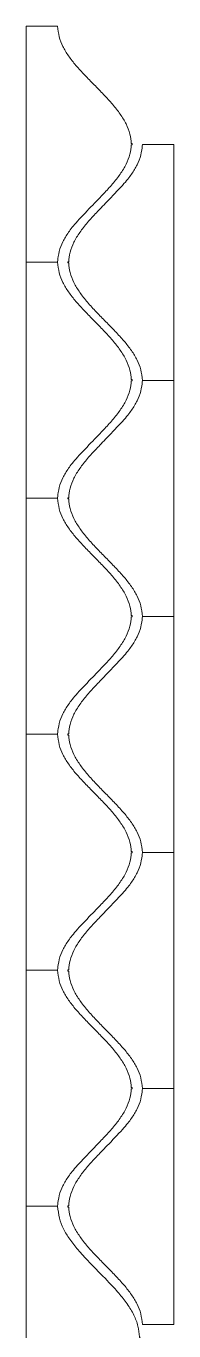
# Model space of a CAD drawing. Header units: millimetres. Extents: x -655 to 655, y -11546 to 11546.
# Drawn here: x -655 to 652, y 56 to 11546 of the extents above; entities that cross this region are included whole.
import ezdxf

# ---------------------------------------------------------------- set-up
doc = ezdxf.new("R2010")
doc.units = ezdxf.units.MM
doc.header["$MEASUREMENT"] = 0
doc.layers.add('layer 1', color=7, linetype='Continuous')

msp = doc.modelspace()

# ---------------------------------------------------------------- linework, layer by layer
at = {"layer": 'layer 1', "color": 250, "lineweight": 20}
for points, knots in [([(-376.8915, 9467.4037), (-376.8915, 9467.4037), (-655.0657, 9467.4037), (-655.0657, 9467.4037), (-655.0657, 9467.4037), (-655.0657, 9467.4037), (-655.0657, 11545.7863), (-655.0657, 11545.7863), (-655.0657, 11545.7863), (-655.0657, 11545.7863), (-655.0657, 11545.7863), (-655.0657, 11545.7863), (-655.0657, 11545.7863), (-655.0657, 11545.7863), (-376.8915, 11545.7863), (-376.8915, 11545.7863), (-376.8915, 11545.7863), (-372.6981, 11513.5674), (-368.5047, 11481.3486), (-361.166, 11451.5021), (-361.166, 11451.5021), (-353.8274, 11421.6556), (-343.3436, 11394.1816), (-329.6649, 11366.546), (-329.6649, 11366.546), (-315.9862, 11338.9104), (-299.1127, 11311.1134), (-279.5771, 11283.1851), (-279.5771, 11283.1851), (-260.0416, 11255.2568), (-237.8441, 11227.1973), (-213.7342, 11199.0442), (-213.7342, 11199.0442), (-189.6244, 11170.8911), (-163.6023, 11142.6444), (-136.5283, 11114.2961), (-136.5283, 11114.2961), (-109.4543, 11085.9479), (-81.3284, 11057.4982), (-53.2025, 11029.0484), (-53.2025, 11029.0484), (-25.0766, 11000.5986), (3.0492, 10972.1489), (30.3102, 10943.5976), (30.3102, 10943.5976), (57.5713, 10915.0463), (83.9676, 10886.3935), (108.5732, 10857.6471), (108.5732, 10857.6471), (133.1788, 10828.9007), (155.9939, 10800.0606), (176.2343, 10771.0894), (176.2343, 10771.0894), (196.4748, 10742.1182), (214.1407, 10713.0157), (228.5879, 10683.7518), (228.5879, 10683.7518), (243.0351, 10654.4879), (254.2636, 10625.0624), (261.8093, 10595.5093), (261.8093, 10595.5093), (268.9311, 10567.617), (272.7724, 10539.611), (273.1816, 10511.5986), (273.1816, 10511.5986), (273.1816, 10511.5986), (282.8937, 10511.6455), (282.8937, 10511.6455), (282.8937, 10511.6455), (282.8937, 10511.6455), (282.5314, 10501.1975), (282.5314, 10501.1975), (282.5314, 10501.1975), (282.5314, 10501.1975), (273.1809, 10501.5438), (273.1809, 10501.5438), (273.1809, 10501.5438), (272.7681, 10473.5474), (268.9269, 10445.5571), (261.8093, 10417.6806), (261.8093, 10417.6806), (254.2637, 10388.1277), (243.0351, 10358.7022), (228.5879, 10329.4382), (228.5879, 10329.4382), (214.1407, 10300.1743), (196.4748, 10271.0719), (176.2343, 10242.1006), (176.2343, 10242.1006), (155.9939, 10213.1294), (133.1788, 10184.2894), (108.5732, 10155.5429), (108.5732, 10155.5429), (83.9676, 10126.7965), (57.5713, 10098.1437), (30.3102, 10069.5924), (30.3102, 10069.5924), (3.0492, 10041.0411), (-25.0766, 10012.5914), (-66.2135, 9970.0182), (-66.2135, 9970.0182), (-107.3505, 9927.4451), (-161.4985, 9870.7487), (-199.6713, 9828.3707), (-199.6713, 9828.3707), (-237.8441, 9785.9927), (-260.0416, 9757.9333), (-279.5771, 9730.005), (-279.5771, 9730.005), (-299.1127, 9702.0767), (-315.9862, 9674.2796), (-329.6649, 9646.644), (-329.6649, 9646.644), (-343.3436, 9619.0084), (-353.8274, 9591.5344), (-361.166, 9561.6879), (-361.166, 9561.6879), (-368.5047, 9531.8414), (-372.6981, 9499.6225), (-374.7948, 9483.5131), (-374.7948, 9483.5131), (-376.8915, 9467.4037), (-376.886, 9467.4401), (-376.8915, 9467.4037)], [0, 0, 0, 0, 0.03125, 0.03125, 0.03125, 0.03125, 0.0625, 0.0625, 0.0625, 0.0625, 0.09375, 0.09375, 0.09375, 0.09375, 0.125, 0.125, 0.125, 0.125, 0.15625, 0.15625, 0.15625, 0.15625, 0.1875, 0.1875, 0.1875, 0.1875, 0.21875, 0.21875, 0.21875, 0.21875, 0.25, 0.25, 0.25, 0.25, 0.28125, 0.28125, 0.28125, 0.28125, 0.3125, 0.3125, 0.3125, 0.3125, 0.34375, 0.34375, 0.34375, 0.34375, 0.375, 0.375, 0.375, 0.375, 0.40625, 0.40625, 0.40625, 0.40625, 0.4375, 0.4375, 0.4375, 0.4375, 0.46875, 0.46875, 0.46875, 0.46875, 0.5, 0.5, 0.5, 0.5, 0.53125, 0.53125, 0.53125, 0.53125, 0.5625, 0.5625, 0.5625, 0.5625, 0.59375, 0.59375, 0.59375, 0.59375, 0.625, 0.625, 0.625, 0.625, 0.65625, 0.65625, 0.65625, 0.65625, 0.6875, 0.6875, 0.6875, 0.6875, 0.71875, 0.71875, 0.71875, 0.71875, 0.75, 0.75, 0.75, 0.75, 0.78125, 0.78125, 0.78125, 0.78125, 0.8125, 0.8125, 0.8125, 0.8125, 0.84375, 0.84375, 0.84375, 0.84375, 0.875, 0.875, 0.875, 0.875, 0.90625, 0.90625, 0.90625, 0.90625, 0.9375, 0.9375, 0.9375, 0.9375, 1, 1, 1, 1]), ([(373.6162, 10504.1247), (373.6162, 10504.1247), (651.7904, 10504.1247), (651.7904, 10504.1247), (651.7904, 10504.1247), (651.7904, 10504.1247), (651.7904, 8425.7421), (651.7904, 8425.7421), (651.7904, 8425.7421), (651.7904, 8425.7421), (651.7904, 8425.7421), (651.7904, 8425.7421), (651.7904, 8425.7421), (651.7904, 8425.7421), (373.6162, 8425.7421), (373.6162, 8425.7421), (373.6162, 8425.7421), (369.4228, 8457.961), (365.2294, 8490.1798), (357.8907, 8520.0263), (357.8907, 8520.0263), (350.5521, 8549.8728), (340.0683, 8577.3468), (326.3896, 8604.9824), (326.3896, 8604.9824), (312.7109, 8632.618), (295.8374, 8660.415), (276.3018, 8688.3433), (276.3018, 8688.3433), (256.7663, 8716.2716), (234.5688, 8744.3311), (210.4589, 8772.4842), (210.4589, 8772.4842), (186.3491, 8800.6373), (160.327, 8828.884), (133.253, 8857.2323), (133.253, 8857.2323), (106.179, 8885.5805), (78.0531, 8914.0302), (49.9272, 8942.48), (49.9272, 8942.48), (21.8013, 8970.9298), (-6.3245, 8999.3795), (-33.5855, 9027.9308), (-33.5855, 9027.9308), (-60.8466, 9056.4821), (-87.2429, 9085.1349), (-111.8485, 9113.8813), (-111.8485, 9113.8813), (-136.4541, 9142.6277), (-159.2692, 9171.4678), (-179.5096, 9200.439), (-179.5096, 9200.439), (-199.7501, 9229.4102), (-217.416, 9258.5127), (-231.8632, 9287.7766), (-231.8632, 9287.7766), (-246.3104, 9317.0405), (-257.5389, 9346.466), (-265.0846, 9376.0191), (-265.0846, 9376.0191), (-272.2064, 9403.9114), (-276.0477, 9431.9174), (-276.4569, 9459.9298), (-276.4569, 9459.9298), (-276.4569, 9459.9298), (-286.169, 9459.8829), (-286.169, 9459.8829), (-286.169, 9459.8829), (-286.169, 9459.8829), (-285.8067, 9470.3309), (-285.8067, 9470.3309), (-285.8067, 9470.3309), (-285.8067, 9470.3309), (-276.4562, 9469.9846), (-276.4562, 9469.9846), (-276.4562, 9469.9846), (-276.0434, 9497.981), (-272.2022, 9525.9713), (-265.0846, 9553.8478), (-265.0846, 9553.8478), (-257.539, 9583.4007), (-246.3104, 9612.8262), (-231.8632, 9642.0902), (-231.8632, 9642.0902), (-217.416, 9671.3541), (-199.7501, 9700.4565), (-179.5096, 9729.4278), (-179.5096, 9729.4278), (-159.2692, 9758.399), (-136.4541, 9787.239), (-111.8485, 9815.9855), (-111.8485, 9815.9855), (-87.2429, 9844.7319), (-60.8466, 9873.3847), (-33.5855, 9901.936), (-33.5855, 9901.936), (-6.3245, 9930.4873), (21.8013, 9958.937), (62.9382, 10001.5102), (62.9382, 10001.5102), (104.0752, 10044.0833), (158.2232, 10100.7797), (196.396, 10143.1577), (196.396, 10143.1577), (234.5688, 10185.5357), (256.7663, 10213.5951), (276.3018, 10241.5234), (276.3018, 10241.5234), (295.8374, 10269.4517), (312.7109, 10297.2488), (326.3896, 10324.8844), (326.3896, 10324.8844), (340.0683, 10352.52), (350.5521, 10379.994), (357.8907, 10409.8405), (357.8907, 10409.8405), (365.2294, 10439.687), (369.4228, 10471.9059), (371.5195, 10488.0153), (371.5195, 10488.0153), (373.6162, 10504.1247), (373.6107, 10504.0883), (373.6162, 10504.1247)], [0, 0, 0, 0, 0.03125, 0.03125, 0.03125, 0.03125, 0.0625, 0.0625, 0.0625, 0.0625, 0.09375, 0.09375, 0.09375, 0.09375, 0.125, 0.125, 0.125, 0.125, 0.15625, 0.15625, 0.15625, 0.15625, 0.1875, 0.1875, 0.1875, 0.1875, 0.21875, 0.21875, 0.21875, 0.21875, 0.25, 0.25, 0.25, 0.25, 0.28125, 0.28125, 0.28125, 0.28125, 0.3125, 0.3125, 0.3125, 0.3125, 0.34375, 0.34375, 0.34375, 0.34375, 0.375, 0.375, 0.375, 0.375, 0.40625, 0.40625, 0.40625, 0.40625, 0.4375, 0.4375, 0.4375, 0.4375, 0.46875, 0.46875, 0.46875, 0.46875, 0.5, 0.5, 0.5, 0.5, 0.53125, 0.53125, 0.53125, 0.53125, 0.5625, 0.5625, 0.5625, 0.5625, 0.59375, 0.59375, 0.59375, 0.59375, 0.625, 0.625, 0.625, 0.625, 0.65625, 0.65625, 0.65625, 0.65625, 0.6875, 0.6875, 0.6875, 0.6875, 0.71875, 0.71875, 0.71875, 0.71875, 0.75, 0.75, 0.75, 0.75, 0.78125, 0.78125, 0.78125, 0.78125, 0.8125, 0.8125, 0.8125, 0.8125, 0.84375, 0.84375, 0.84375, 0.84375, 0.875, 0.875, 0.875, 0.875, 0.90625, 0.90625, 0.90625, 0.90625, 0.9375, 0.9375, 0.9375, 0.9375, 1, 1, 1, 1]), ([(-376.8915, 7389.0211), (-376.8915, 7389.0211), (-655.0657, 7389.0211), (-655.0657, 7389.0211), (-655.0657, 7389.0211), (-655.0657, 7389.0211), (-655.0657, 9467.4037), (-655.0657, 9467.4037), (-655.0657, 9467.4037), (-655.0657, 9467.4037), (-655.0657, 9467.4037), (-655.0657, 9467.4037), (-655.0657, 9467.4037), (-655.0657, 9467.4037), (-376.8915, 9467.4037), (-376.8915, 9467.4037), (-376.8915, 9467.4037), (-372.6981, 9435.1848), (-368.5047, 9402.966), (-361.166, 9373.1195), (-361.166, 9373.1195), (-353.8274, 9343.273), (-343.3436, 9315.799), (-329.6649, 9288.1634), (-329.6649, 9288.1634), (-315.9862, 9260.5278), (-299.1127, 9232.7308), (-279.5771, 9204.8025), (-279.5771, 9204.8025), (-260.0416, 9176.8742), (-237.8441, 9148.8147), (-213.7342, 9120.6616), (-213.7342, 9120.6616), (-189.6244, 9092.5085), (-163.6023, 9064.2618), (-136.5283, 9035.9135), (-136.5283, 9035.9135), (-109.4543, 9007.5653), (-81.3284, 8979.1156), (-53.2025, 8950.6658), (-53.2025, 8950.6658), (-25.0766, 8922.216), (3.0492, 8893.7663), (30.3102, 8865.215), (30.3102, 8865.215), (57.5713, 8836.6637), (83.9676, 8808.0109), (108.5732, 8779.2645), (108.5732, 8779.2645), (133.1788, 8750.5181), (155.9939, 8721.678), (176.2343, 8692.7068), (176.2343, 8692.7068), (196.4748, 8663.7356), (214.1407, 8634.6331), (228.5879, 8605.3692), (228.5879, 8605.3692), (243.0351, 8576.1053), (254.2636, 8546.6798), (261.8093, 8517.1267), (261.8093, 8517.1267), (268.9311, 8489.2344), (272.7724, 8461.2284), (273.1816, 8433.216), (273.1816, 8433.216), (273.1816, 8433.216), (282.8937, 8433.2629), (282.8937, 8433.2629), (282.8937, 8433.2629), (282.8937, 8433.2629), (282.5314, 8422.8149), (282.5314, 8422.8149), (282.5314, 8422.8149), (282.5314, 8422.8149), (273.1809, 8423.1612), (273.1809, 8423.1612), (273.1809, 8423.1612), (272.7681, 8395.1648), (268.9269, 8367.1745), (261.8093, 8339.298), (261.8093, 8339.298), (254.2637, 8309.7451), (243.0351, 8280.3196), (228.5879, 8251.0556), (228.5879, 8251.0556), (214.1407, 8221.7917), (196.4748, 8192.6893), (176.2343, 8163.718), (176.2343, 8163.718), (155.9939, 8134.7468), (133.1788, 8105.9068), (108.5732, 8077.1603), (108.5732, 8077.1603), (83.9676, 8048.4139), (57.5713, 8019.7611), (30.3102, 7991.2098), (30.3102, 7991.2098), (3.0492, 7962.6585), (-25.0766, 7934.2088), (-66.2135, 7891.6356), (-66.2135, 7891.6356), (-107.3505, 7849.0625), (-161.4985, 7792.3661), (-199.6713, 7749.9881), (-199.6713, 7749.9881), (-237.8441, 7707.6101), (-260.0416, 7679.5507), (-279.5771, 7651.6224), (-279.5771, 7651.6224), (-299.1127, 7623.6941), (-315.9862, 7595.897), (-329.6649, 7568.2614), (-329.6649, 7568.2614), (-343.3436, 7540.6258), (-353.8274, 7513.1518), (-361.166, 7483.3053), (-361.166, 7483.3053), (-368.5047, 7453.4588), (-372.6981, 7421.2399), (-374.7948, 7405.1305), (-374.7948, 7405.1305), (-376.8915, 7389.0211), (-376.886, 7389.0575), (-376.8915, 7389.0211)], [0, 0, 0, 0, 0.03125, 0.03125, 0.03125, 0.03125, 0.0625, 0.0625, 0.0625, 0.0625, 0.09375, 0.09375, 0.09375, 0.09375, 0.125, 0.125, 0.125, 0.125, 0.15625, 0.15625, 0.15625, 0.15625, 0.1875, 0.1875, 0.1875, 0.1875, 0.21875, 0.21875, 0.21875, 0.21875, 0.25, 0.25, 0.25, 0.25, 0.28125, 0.28125, 0.28125, 0.28125, 0.3125, 0.3125, 0.3125, 0.3125, 0.34375, 0.34375, 0.34375, 0.34375, 0.375, 0.375, 0.375, 0.375, 0.40625, 0.40625, 0.40625, 0.40625, 0.4375, 0.4375, 0.4375, 0.4375, 0.46875, 0.46875, 0.46875, 0.46875, 0.5, 0.5, 0.5, 0.5, 0.53125, 0.53125, 0.53125, 0.53125, 0.5625, 0.5625, 0.5625, 0.5625, 0.59375, 0.59375, 0.59375, 0.59375, 0.625, 0.625, 0.625, 0.625, 0.65625, 0.65625, 0.65625, 0.65625, 0.6875, 0.6875, 0.6875, 0.6875, 0.71875, 0.71875, 0.71875, 0.71875, 0.75, 0.75, 0.75, 0.75, 0.78125, 0.78125, 0.78125, 0.78125, 0.8125, 0.8125, 0.8125, 0.8125, 0.84375, 0.84375, 0.84375, 0.84375, 0.875, 0.875, 0.875, 0.875, 0.90625, 0.90625, 0.90625, 0.90625, 0.9375, 0.9375, 0.9375, 0.9375, 1, 1, 1, 1]), ([(373.6162, 8425.7421), (373.6162, 8425.7421), (651.7904, 8425.7421), (651.7904, 8425.7421), (651.7904, 8425.7421), (651.7904, 8425.7421), (651.7904, 6347.3595), (651.7904, 6347.3595), (651.7904, 6347.3595), (651.7904, 6347.3595), (651.7904, 6347.3595), (651.7904, 6347.3595), (651.7904, 6347.3595), (651.7904, 6347.3595), (373.6162, 6347.3595), (373.6162, 6347.3595), (373.6162, 6347.3595), (369.4228, 6379.5784), (365.2294, 6411.7972), (357.8907, 6441.6437), (357.8907, 6441.6437), (350.5521, 6471.4902), (340.0683, 6498.9642), (326.3896, 6526.5998), (326.3896, 6526.5998), (312.7109, 6554.2354), (295.8374, 6582.0324), (276.3018, 6609.9607), (276.3018, 6609.9607), (256.7663, 6637.889), (234.5688, 6665.9485), (210.4589, 6694.1016), (210.4589, 6694.1016), (186.3491, 6722.2547), (160.327, 6750.5014), (133.253, 6778.8497), (133.253, 6778.8497), (106.179, 6807.1979), (78.0531, 6835.6476), (49.9272, 6864.0974), (49.9272, 6864.0974), (21.8013, 6892.5472), (-6.3245, 6920.9969), (-33.5855, 6949.5482), (-33.5855, 6949.5482), (-60.8466, 6978.0995), (-87.2429, 7006.7523), (-111.8485, 7035.4987), (-111.8485, 7035.4987), (-136.4541, 7064.2451), (-159.2692, 7093.0852), (-179.5096, 7122.0564), (-179.5096, 7122.0564), (-199.7501, 7151.0276), (-217.416, 7180.1301), (-231.8632, 7209.394), (-231.8632, 7209.394), (-246.3104, 7238.6579), (-257.5389, 7268.0834), (-265.0846, 7297.6365), (-265.0846, 7297.6365), (-272.2064, 7325.5288), (-276.0477, 7353.5348), (-276.4569, 7381.5472), (-276.4569, 7381.5472), (-276.4569, 7381.5472), (-286.169, 7381.5003), (-286.169, 7381.5003), (-286.169, 7381.5003), (-286.169, 7381.5003), (-285.8067, 7391.9483), (-285.8067, 7391.9483), (-285.8067, 7391.9483), (-285.8067, 7391.9483), (-276.4562, 7391.602), (-276.4562, 7391.602), (-276.4562, 7391.602), (-276.0434, 7419.5984), (-272.2022, 7447.5887), (-265.0846, 7475.4652), (-265.0846, 7475.4652), (-257.539, 7505.0181), (-246.3104, 7534.4436), (-231.8632, 7563.7076), (-231.8632, 7563.7076), (-217.416, 7592.9715), (-199.7501, 7622.0739), (-179.5096, 7651.0452), (-179.5096, 7651.0452), (-159.2692, 7680.0164), (-136.4541, 7708.8564), (-111.8485, 7737.6029), (-111.8485, 7737.6029), (-87.2429, 7766.3493), (-60.8466, 7795.0021), (-33.5855, 7823.5534), (-33.5855, 7823.5534), (-6.3245, 7852.1047), (21.8013, 7880.5544), (62.9382, 7923.1276), (62.9382, 7923.1276), (104.0752, 7965.7007), (158.2232, 8022.3971), (196.396, 8064.7751), (196.396, 8064.7751), (234.5688, 8107.1531), (256.7663, 8135.2125), (276.3018, 8163.1408), (276.3018, 8163.1408), (295.8374, 8191.0691), (312.7109, 8218.8662), (326.3896, 8246.5018), (326.3896, 8246.5018), (340.0683, 8274.1374), (350.5521, 8301.6114), (357.8907, 8331.4579), (357.8907, 8331.4579), (365.2294, 8361.3044), (369.4228, 8393.5233), (371.5195, 8409.6327), (371.5195, 8409.6327), (373.6162, 8425.7421), (373.6107, 8425.7057), (373.6162, 8425.7421)], [0, 0, 0, 0, 0.03125, 0.03125, 0.03125, 0.03125, 0.0625, 0.0625, 0.0625, 0.0625, 0.09375, 0.09375, 0.09375, 0.09375, 0.125, 0.125, 0.125, 0.125, 0.15625, 0.15625, 0.15625, 0.15625, 0.1875, 0.1875, 0.1875, 0.1875, 0.21875, 0.21875, 0.21875, 0.21875, 0.25, 0.25, 0.25, 0.25, 0.28125, 0.28125, 0.28125, 0.28125, 0.3125, 0.3125, 0.3125, 0.3125, 0.34375, 0.34375, 0.34375, 0.34375, 0.375, 0.375, 0.375, 0.375, 0.40625, 0.40625, 0.40625, 0.40625, 0.4375, 0.4375, 0.4375, 0.4375, 0.46875, 0.46875, 0.46875, 0.46875, 0.5, 0.5, 0.5, 0.5, 0.53125, 0.53125, 0.53125, 0.53125, 0.5625, 0.5625, 0.5625, 0.5625, 0.59375, 0.59375, 0.59375, 0.59375, 0.625, 0.625, 0.625, 0.625, 0.65625, 0.65625, 0.65625, 0.65625, 0.6875, 0.6875, 0.6875, 0.6875, 0.71875, 0.71875, 0.71875, 0.71875, 0.75, 0.75, 0.75, 0.75, 0.78125, 0.78125, 0.78125, 0.78125, 0.8125, 0.8125, 0.8125, 0.8125, 0.84375, 0.84375, 0.84375, 0.84375, 0.875, 0.875, 0.875, 0.875, 0.90625, 0.90625, 0.90625, 0.90625, 0.9375, 0.9375, 0.9375, 0.9375, 1, 1, 1, 1]), ([(-376.8915, 5310.6385), (-376.8915, 5310.6385), (-655.0657, 5310.6385), (-655.0657, 5310.6385), (-655.0657, 5310.6385), (-655.0657, 5310.6385), (-655.0657, 7389.0211), (-655.0657, 7389.0211), (-655.0657, 7389.0211), (-655.0657, 7389.0211), (-655.0657, 7389.0211), (-655.0657, 7389.0211), (-655.0657, 7389.0211), (-655.0657, 7389.0211), (-376.8915, 7389.0211), (-376.8915, 7389.0211), (-376.8915, 7389.0211), (-372.6981, 7356.8022), (-368.5047, 7324.5834), (-361.166, 7294.7369), (-361.166, 7294.7369), (-353.8274, 7264.8904), (-343.3436, 7237.4164), (-329.6649, 7209.7808), (-329.6649, 7209.7808), (-315.9862, 7182.1452), (-299.1127, 7154.3482), (-279.5771, 7126.4199), (-279.5771, 7126.4199), (-260.0416, 7098.4916), (-237.8441, 7070.4321), (-213.7342, 7042.279), (-213.7342, 7042.279), (-189.6244, 7014.1259), (-163.6023, 6985.8792), (-136.5283, 6957.5309), (-136.5283, 6957.5309), (-109.4543, 6929.1827), (-81.3284, 6900.733), (-53.2025, 6872.2832), (-53.2025, 6872.2832), (-25.0766, 6843.8334), (3.0492, 6815.3837), (30.3102, 6786.8324), (30.3102, 6786.8324), (57.5713, 6758.2811), (83.9676, 6729.6283), (108.5732, 6700.8819), (108.5732, 6700.8819), (133.1788, 6672.1355), (155.9939, 6643.2954), (176.2343, 6614.3242), (176.2343, 6614.3242), (196.4748, 6585.353), (214.1407, 6556.2505), (228.5879, 6526.9866), (228.5879, 6526.9866), (243.0351, 6497.7227), (254.2636, 6468.2972), (261.8093, 6438.7441), (261.8093, 6438.7441), (268.9311, 6410.8518), (272.7724, 6382.8458), (273.1816, 6354.8334), (273.1816, 6354.8334), (273.1816, 6354.8334), (282.8937, 6354.8803), (282.8937, 6354.8803), (282.8937, 6354.8803), (282.8937, 6354.8803), (282.5314, 6344.4323), (282.5314, 6344.4323), (282.5314, 6344.4323), (282.5314, 6344.4323), (273.1809, 6344.7786), (273.1809, 6344.7786), (273.1809, 6344.7786), (272.7681, 6316.7822), (268.9269, 6288.7919), (261.8093, 6260.9154), (261.8093, 6260.9154), (254.2637, 6231.3625), (243.0351, 6201.937), (228.5879, 6172.673), (228.5879, 6172.673), (214.1407, 6143.4091), (196.4748, 6114.3067), (176.2343, 6085.3354), (176.2343, 6085.3354), (155.9939, 6056.3642), (133.1788, 6027.5242), (108.5732, 5998.7777), (108.5732, 5998.7777), (83.9676, 5970.0313), (57.5713, 5941.3785), (30.3102, 5912.8272), (30.3102, 5912.8272), (3.0492, 5884.2759), (-25.0766, 5855.8262), (-66.2135, 5813.253), (-66.2135, 5813.253), (-107.3505, 5770.6799), (-161.4985, 5713.9835), (-199.6713, 5671.6055), (-199.6713, 5671.6055), (-237.8441, 5629.2275), (-260.0416, 5601.1681), (-279.5771, 5573.2398), (-279.5771, 5573.2398), (-299.1127, 5545.3115), (-315.9862, 5517.5144), (-329.6649, 5489.8788), (-329.6649, 5489.8788), (-343.3436, 5462.2432), (-353.8274, 5434.7692), (-361.166, 5404.9227), (-361.166, 5404.9227), (-368.5047, 5375.0762), (-372.6981, 5342.8573), (-374.7948, 5326.7479), (-374.7948, 5326.7479), (-376.8915, 5310.6385), (-376.886, 5310.6749), (-376.8915, 5310.6385)], [0, 0, 0, 0, 0.03125, 0.03125, 0.03125, 0.03125, 0.0625, 0.0625, 0.0625, 0.0625, 0.09375, 0.09375, 0.09375, 0.09375, 0.125, 0.125, 0.125, 0.125, 0.15625, 0.15625, 0.15625, 0.15625, 0.1875, 0.1875, 0.1875, 0.1875, 0.21875, 0.21875, 0.21875, 0.21875, 0.25, 0.25, 0.25, 0.25, 0.28125, 0.28125, 0.28125, 0.28125, 0.3125, 0.3125, 0.3125, 0.3125, 0.34375, 0.34375, 0.34375, 0.34375, 0.375, 0.375, 0.375, 0.375, 0.40625, 0.40625, 0.40625, 0.40625, 0.4375, 0.4375, 0.4375, 0.4375, 0.46875, 0.46875, 0.46875, 0.46875, 0.5, 0.5, 0.5, 0.5, 0.53125, 0.53125, 0.53125, 0.53125, 0.5625, 0.5625, 0.5625, 0.5625, 0.59375, 0.59375, 0.59375, 0.59375, 0.625, 0.625, 0.625, 0.625, 0.65625, 0.65625, 0.65625, 0.65625, 0.6875, 0.6875, 0.6875, 0.6875, 0.71875, 0.71875, 0.71875, 0.71875, 0.75, 0.75, 0.75, 0.75, 0.78125, 0.78125, 0.78125, 0.78125, 0.8125, 0.8125, 0.8125, 0.8125, 0.84375, 0.84375, 0.84375, 0.84375, 0.875, 0.875, 0.875, 0.875, 0.90625, 0.90625, 0.90625, 0.90625, 0.9375, 0.9375, 0.9375, 0.9375, 1, 1, 1, 1]), ([(373.6162, 6347.3595), (373.6162, 6347.3595), (651.7904, 6347.3595), (651.7904, 6347.3595), (651.7904, 6347.3595), (651.7904, 6347.3595), (651.7904, 4268.9769), (651.7904, 4268.9769), (651.7904, 4268.9769), (651.7904, 4268.9769), (651.7904, 4268.9769), (651.7904, 4268.9769), (651.7904, 4268.9769), (651.7904, 4268.9769), (373.6162, 4268.9769), (373.6162, 4268.9769), (373.6162, 4268.9769), (369.4228, 4301.1958), (365.2294, 4333.4146), (357.8907, 4363.2611), (357.8907, 4363.2611), (350.5521, 4393.1076), (340.0683, 4420.5816), (326.3896, 4448.2172), (326.3896, 4448.2172), (312.7109, 4475.8528), (295.8374, 4503.6498), (276.3018, 4531.5781), (276.3018, 4531.5781), (256.7663, 4559.5064), (234.5688, 4587.5659), (210.4589, 4615.719), (210.4589, 4615.719), (186.3491, 4643.8721), (160.327, 4672.1188), (133.253, 4700.4671), (133.253, 4700.4671), (106.179, 4728.8153), (78.0531, 4757.265), (49.9272, 4785.7148), (49.9272, 4785.7148), (21.8013, 4814.1646), (-6.3245, 4842.6143), (-33.5855, 4871.1656), (-33.5855, 4871.1656), (-60.8466, 4899.7169), (-87.2429, 4928.3697), (-111.8485, 4957.1161), (-111.8485, 4957.1161), (-136.4541, 4985.8625), (-159.2692, 5014.7026), (-179.5096, 5043.6738), (-179.5096, 5043.6738), (-199.7501, 5072.645), (-217.416, 5101.7475), (-231.8632, 5131.0114), (-231.8632, 5131.0114), (-246.3104, 5160.2753), (-257.5389, 5189.7008), (-265.0846, 5219.2539), (-265.0846, 5219.2539), (-272.2064, 5247.1462), (-276.0477, 5275.1522), (-276.4569, 5303.1646), (-276.4569, 5303.1646), (-276.4569, 5303.1646), (-286.169, 5303.1177), (-286.169, 5303.1177), (-286.169, 5303.1177), (-286.169, 5303.1177), (-285.8067, 5313.5657), (-285.8067, 5313.5657), (-285.8067, 5313.5657), (-285.8067, 5313.5657), (-276.4562, 5313.2194), (-276.4562, 5313.2194), (-276.4562, 5313.2194), (-276.0434, 5341.2158), (-272.2022, 5369.2061), (-265.0846, 5397.0826), (-265.0846, 5397.0826), (-257.539, 5426.6355), (-246.3104, 5456.061), (-231.8632, 5485.325), (-231.8632, 5485.325), (-217.416, 5514.5889), (-199.7501, 5543.6913), (-179.5096, 5572.6626), (-179.5096, 5572.6626), (-159.2692, 5601.6338), (-136.4541, 5630.4738), (-111.8485, 5659.2203), (-111.8485, 5659.2203), (-87.2429, 5687.9667), (-60.8466, 5716.6195), (-33.5855, 5745.1708), (-33.5855, 5745.1708), (-6.3245, 5773.7221), (21.8013, 5802.1718), (62.9382, 5844.745), (62.9382, 5844.745), (104.0752, 5887.3181), (158.2232, 5944.0145), (196.396, 5986.3925), (196.396, 5986.3925), (234.5688, 6028.7705), (256.7663, 6056.8299), (276.3018, 6084.7582), (276.3018, 6084.7582), (295.8374, 6112.6865), (312.7109, 6140.4836), (326.3896, 6168.1192), (326.3896, 6168.1192), (340.0683, 6195.7548), (350.5521, 6223.2288), (357.8907, 6253.0753), (357.8907, 6253.0753), (365.2294, 6282.9218), (369.4228, 6315.1407), (371.5195, 6331.2501), (371.5195, 6331.2501), (373.6162, 6347.3595), (373.6107, 6347.3231), (373.6162, 6347.3595)], [0, 0, 0, 0, 0.03125, 0.03125, 0.03125, 0.03125, 0.0625, 0.0625, 0.0625, 0.0625, 0.09375, 0.09375, 0.09375, 0.09375, 0.125, 0.125, 0.125, 0.125, 0.15625, 0.15625, 0.15625, 0.15625, 0.1875, 0.1875, 0.1875, 0.1875, 0.21875, 0.21875, 0.21875, 0.21875, 0.25, 0.25, 0.25, 0.25, 0.28125, 0.28125, 0.28125, 0.28125, 0.3125, 0.3125, 0.3125, 0.3125, 0.34375, 0.34375, 0.34375, 0.34375, 0.375, 0.375, 0.375, 0.375, 0.40625, 0.40625, 0.40625, 0.40625, 0.4375, 0.4375, 0.4375, 0.4375, 0.46875, 0.46875, 0.46875, 0.46875, 0.5, 0.5, 0.5, 0.5, 0.53125, 0.53125, 0.53125, 0.53125, 0.5625, 0.5625, 0.5625, 0.5625, 0.59375, 0.59375, 0.59375, 0.59375, 0.625, 0.625, 0.625, 0.625, 0.65625, 0.65625, 0.65625, 0.65625, 0.6875, 0.6875, 0.6875, 0.6875, 0.71875, 0.71875, 0.71875, 0.71875, 0.75, 0.75, 0.75, 0.75, 0.78125, 0.78125, 0.78125, 0.78125, 0.8125, 0.8125, 0.8125, 0.8125, 0.84375, 0.84375, 0.84375, 0.84375, 0.875, 0.875, 0.875, 0.875, 0.90625, 0.90625, 0.90625, 0.90625, 0.9375, 0.9375, 0.9375, 0.9375, 1, 1, 1, 1]), ([(-376.8915, 3232.2559), (-376.8915, 3232.2559), (-655.0657, 3232.2559), (-655.0657, 3232.2559), (-655.0657, 3232.2559), (-655.0657, 3232.2559), (-655.0657, 5310.6385), (-655.0657, 5310.6385), (-655.0657, 5310.6385), (-655.0657, 5310.6385), (-655.0657, 5310.6385), (-655.0657, 5310.6385), (-655.0657, 5310.6385), (-655.0657, 5310.6385), (-376.8915, 5310.6385), (-376.8915, 5310.6385), (-376.8915, 5310.6385), (-372.6981, 5278.4196), (-368.5047, 5246.2008), (-361.166, 5216.3543), (-361.166, 5216.3543), (-353.8274, 5186.5078), (-343.3436, 5159.0338), (-329.6649, 5131.3982), (-329.6649, 5131.3982), (-315.9862, 5103.7626), (-299.1127, 5075.9656), (-279.5771, 5048.0373), (-279.5771, 5048.0373), (-260.0416, 5020.109), (-237.8441, 4992.0495), (-213.7342, 4963.8964), (-213.7342, 4963.8964), (-189.6244, 4935.7433), (-163.6023, 4907.4966), (-136.5283, 4879.1483), (-136.5283, 4879.1483), (-109.4543, 4850.8001), (-81.3284, 4822.3504), (-53.2025, 4793.9006), (-53.2025, 4793.9006), (-25.0766, 4765.4508), (3.0492, 4737.0011), (30.3102, 4708.4498), (30.3102, 4708.4498), (57.5713, 4679.8985), (83.9676, 4651.2457), (108.5732, 4622.4993), (108.5732, 4622.4993), (133.1788, 4593.7529), (155.9939, 4564.9128), (176.2343, 4535.9416), (176.2343, 4535.9416), (196.4748, 4506.9704), (214.1407, 4477.8679), (228.5879, 4448.604), (228.5879, 4448.604), (243.0351, 4419.3401), (254.2636, 4389.9146), (261.8093, 4360.3615), (261.8093, 4360.3615), (268.9311, 4332.4692), (272.7724, 4304.4632), (273.1816, 4276.4508), (273.1816, 4276.4508), (273.1816, 4276.4508), (282.8937, 4276.4977), (282.8937, 4276.4977), (282.8937, 4276.4977), (282.8937, 4276.4977), (282.5314, 4266.0497), (282.5314, 4266.0497), (282.5314, 4266.0497), (282.5314, 4266.0497), (273.1809, 4266.396), (273.1809, 4266.396), (273.1809, 4266.396), (272.7681, 4238.3996), (268.9269, 4210.4093), (261.8093, 4182.5328), (261.8093, 4182.5328), (254.2637, 4152.9799), (243.0351, 4123.5544), (228.5879, 4094.2904), (228.5879, 4094.2904), (214.1407, 4065.0265), (196.4748, 4035.9241), (176.2343, 4006.9528), (176.2343, 4006.9528), (155.9939, 3977.9816), (133.1788, 3949.1416), (108.5732, 3920.3951), (108.5732, 3920.3951), (83.9676, 3891.6487), (57.5713, 3862.9959), (30.3102, 3834.4446), (30.3102, 3834.4446), (3.0492, 3805.8933), (-25.0766, 3777.4436), (-66.2135, 3734.8704), (-66.2135, 3734.8704), (-107.3505, 3692.2973), (-161.4985, 3635.6009), (-199.6713, 3593.2229), (-199.6713, 3593.2229), (-237.8441, 3550.8449), (-260.0416, 3522.7855), (-279.5771, 3494.8572), (-279.5771, 3494.8572), (-299.1127, 3466.9289), (-315.9862, 3439.1318), (-329.6649, 3411.4962), (-329.6649, 3411.4962), (-343.3436, 3383.8606), (-353.8274, 3356.3866), (-361.166, 3326.5401), (-361.166, 3326.5401), (-368.5047, 3296.6936), (-372.6981, 3264.4747), (-374.7948, 3248.3653), (-374.7948, 3248.3653), (-376.8915, 3232.2559), (-376.886, 3232.2923), (-376.8915, 3232.2559)], [0, 0, 0, 0, 0.03125, 0.03125, 0.03125, 0.03125, 0.0625, 0.0625, 0.0625, 0.0625, 0.09375, 0.09375, 0.09375, 0.09375, 0.125, 0.125, 0.125, 0.125, 0.15625, 0.15625, 0.15625, 0.15625, 0.1875, 0.1875, 0.1875, 0.1875, 0.21875, 0.21875, 0.21875, 0.21875, 0.25, 0.25, 0.25, 0.25, 0.28125, 0.28125, 0.28125, 0.28125, 0.3125, 0.3125, 0.3125, 0.3125, 0.34375, 0.34375, 0.34375, 0.34375, 0.375, 0.375, 0.375, 0.375, 0.40625, 0.40625, 0.40625, 0.40625, 0.4375, 0.4375, 0.4375, 0.4375, 0.46875, 0.46875, 0.46875, 0.46875, 0.5, 0.5, 0.5, 0.5, 0.53125, 0.53125, 0.53125, 0.53125, 0.5625, 0.5625, 0.5625, 0.5625, 0.59375, 0.59375, 0.59375, 0.59375, 0.625, 0.625, 0.625, 0.625, 0.65625, 0.65625, 0.65625, 0.65625, 0.6875, 0.6875, 0.6875, 0.6875, 0.71875, 0.71875, 0.71875, 0.71875, 0.75, 0.75, 0.75, 0.75, 0.78125, 0.78125, 0.78125, 0.78125, 0.8125, 0.8125, 0.8125, 0.8125, 0.84375, 0.84375, 0.84375, 0.84375, 0.875, 0.875, 0.875, 0.875, 0.90625, 0.90625, 0.90625, 0.90625, 0.9375, 0.9375, 0.9375, 0.9375, 1, 1, 1, 1]), ([(373.6162, 4268.9769), (373.6162, 4268.9769), (651.7904, 4268.9769), (651.7904, 4268.9769), (651.7904, 4268.9769), (651.7904, 4268.9769), (651.7904, 2190.5943), (651.7904, 2190.5943), (651.7904, 2190.5943), (651.7904, 2190.5943), (651.7904, 2190.5943), (651.7904, 2190.5943), (651.7904, 2190.5943), (651.7904, 2190.5943), (373.6162, 2190.5943), (373.6162, 2190.5943), (373.6162, 2190.5943), (369.4228, 2222.8132), (365.2294, 2255.032), (357.8907, 2284.8785), (357.8907, 2284.8785), (350.5521, 2314.725), (340.0683, 2342.199), (326.3896, 2369.8346), (326.3896, 2369.8346), (312.7109, 2397.4702), (295.8374, 2425.2672), (276.3018, 2453.1955), (276.3018, 2453.1955), (256.7663, 2481.1238), (234.5688, 2509.1833), (210.4589, 2537.3364), (210.4589, 2537.3364), (186.3491, 2565.4895), (160.327, 2593.7362), (133.253, 2622.0845), (133.253, 2622.0845), (106.179, 2650.4327), (78.0531, 2678.8824), (49.9272, 2707.3322), (49.9272, 2707.3322), (21.8013, 2735.782), (-6.3245, 2764.2317), (-33.5855, 2792.783), (-33.5855, 2792.783), (-60.8466, 2821.3343), (-87.2429, 2849.9871), (-111.8485, 2878.7335), (-111.8485, 2878.7335), (-136.4541, 2907.4799), (-159.2692, 2936.32), (-179.5096, 2965.2912), (-179.5096, 2965.2912), (-199.7501, 2994.2624), (-217.416, 3023.3649), (-231.8632, 3052.6288), (-231.8632, 3052.6288), (-246.3104, 3081.8927), (-257.5389, 3111.3182), (-265.0846, 3140.8713), (-265.0846, 3140.8713), (-272.2064, 3168.7636), (-276.0477, 3196.7696), (-276.4569, 3224.782), (-276.4569, 3224.782), (-276.4569, 3224.782), (-286.169, 3224.7351), (-286.169, 3224.7351), (-286.169, 3224.7351), (-286.169, 3224.7351), (-285.8067, 3235.1831), (-285.8067, 3235.1831), (-285.8067, 3235.1831), (-285.8067, 3235.1831), (-276.4562, 3234.8368), (-276.4562, 3234.8368), (-276.4562, 3234.8368), (-276.0434, 3262.8332), (-272.2022, 3290.8235), (-265.0846, 3318.7), (-265.0846, 3318.7), (-257.539, 3348.2529), (-246.3104, 3377.6784), (-231.8632, 3406.9424), (-231.8632, 3406.9424), (-217.416, 3436.2063), (-199.7501, 3465.3087), (-179.5096, 3494.28), (-179.5096, 3494.28), (-159.2692, 3523.2512), (-136.4541, 3552.0912), (-111.8485, 3580.8377), (-111.8485, 3580.8377), (-87.2429, 3609.5841), (-60.8466, 3638.2369), (-33.5855, 3666.7882), (-33.5855, 3666.7882), (-6.3245, 3695.3395), (21.8013, 3723.7892), (62.9382, 3766.3624), (62.9382, 3766.3624), (104.0752, 3808.9355), (158.2232, 3865.6319), (196.396, 3908.0099), (196.396, 3908.0099), (234.5688, 3950.3879), (256.7663, 3978.4473), (276.3018, 4006.3756), (276.3018, 4006.3756), (295.8374, 4034.3039), (312.7109, 4062.101), (326.3896, 4089.7366), (326.3896, 4089.7366), (340.0683, 4117.3722), (350.5521, 4144.8462), (357.8907, 4174.6927), (357.8907, 4174.6927), (365.2294, 4204.5392), (369.4228, 4236.7581), (371.5195, 4252.8675), (371.5195, 4252.8675), (373.6162, 4268.9769), (373.6107, 4268.9405), (373.6162, 4268.9769)], [0, 0, 0, 0, 0.03125, 0.03125, 0.03125, 0.03125, 0.0625, 0.0625, 0.0625, 0.0625, 0.09375, 0.09375, 0.09375, 0.09375, 0.125, 0.125, 0.125, 0.125, 0.15625, 0.15625, 0.15625, 0.15625, 0.1875, 0.1875, 0.1875, 0.1875, 0.21875, 0.21875, 0.21875, 0.21875, 0.25, 0.25, 0.25, 0.25, 0.28125, 0.28125, 0.28125, 0.28125, 0.3125, 0.3125, 0.3125, 0.3125, 0.34375, 0.34375, 0.34375, 0.34375, 0.375, 0.375, 0.375, 0.375, 0.40625, 0.40625, 0.40625, 0.40625, 0.4375, 0.4375, 0.4375, 0.4375, 0.46875, 0.46875, 0.46875, 0.46875, 0.5, 0.5, 0.5, 0.5, 0.53125, 0.53125, 0.53125, 0.53125, 0.5625, 0.5625, 0.5625, 0.5625, 0.59375, 0.59375, 0.59375, 0.59375, 0.625, 0.625, 0.625, 0.625, 0.65625, 0.65625, 0.65625, 0.65625, 0.6875, 0.6875, 0.6875, 0.6875, 0.71875, 0.71875, 0.71875, 0.71875, 0.75, 0.75, 0.75, 0.75, 0.78125, 0.78125, 0.78125, 0.78125, 0.8125, 0.8125, 0.8125, 0.8125, 0.84375, 0.84375, 0.84375, 0.84375, 0.875, 0.875, 0.875, 0.875, 0.90625, 0.90625, 0.90625, 0.90625, 0.9375, 0.9375, 0.9375, 0.9375, 1, 1, 1, 1]), ([(-376.8915, 1153.8733), (-376.8915, 1153.8733), (-655.0657, 1153.8733), (-655.0657, 1153.8733), (-655.0657, 1153.8733), (-655.0657, 1153.8733), (-655.0657, 3232.2559), (-655.0657, 3232.2559), (-655.0657, 3232.2559), (-655.0657, 3232.2559), (-655.0657, 3232.2559), (-655.0657, 3232.2559), (-655.0657, 3232.2559), (-655.0657, 3232.2559), (-376.8915, 3232.2559), (-376.8915, 3232.2559), (-376.8915, 3232.2559), (-372.6981, 3200.037), (-368.5047, 3167.8182), (-361.166, 3137.9717), (-361.166, 3137.9717), (-353.8274, 3108.1252), (-343.3436, 3080.6512), (-329.6649, 3053.0156), (-329.6649, 3053.0156), (-315.9862, 3025.38), (-299.1127, 2997.583), (-279.5771, 2969.6547), (-279.5771, 2969.6547), (-260.0416, 2941.7264), (-237.8441, 2913.6669), (-213.7342, 2885.5138), (-213.7342, 2885.5138), (-189.6244, 2857.3607), (-163.6023, 2829.114), (-136.5283, 2800.7657), (-136.5283, 2800.7657), (-109.4543, 2772.4175), (-81.3284, 2743.9678), (-53.2025, 2715.518), (-53.2025, 2715.518), (-25.0766, 2687.0682), (3.0492, 2658.6185), (30.3102, 2630.0672), (30.3102, 2630.0672), (57.5713, 2601.5159), (83.9676, 2572.8631), (108.5732, 2544.1167), (108.5732, 2544.1167), (133.1788, 2515.3703), (155.9939, 2486.5302), (176.2343, 2457.559), (176.2343, 2457.559), (196.4748, 2428.5878), (214.1407, 2399.4853), (228.5879, 2370.2214), (228.5879, 2370.2214), (243.0351, 2340.9575), (254.2636, 2311.532), (261.8093, 2281.9789), (261.8093, 2281.9789), (268.9311, 2254.0866), (272.7724, 2226.0806), (273.1816, 2198.0682), (273.1816, 2198.0682), (273.1816, 2198.0682), (282.8937, 2198.1151), (282.8937, 2198.1151), (282.8937, 2198.1151), (282.8937, 2198.1151), (282.5314, 2187.6671), (282.5314, 2187.6671), (282.5314, 2187.6671), (282.5314, 2187.6671), (273.1809, 2188.0134), (273.1809, 2188.0134), (273.1809, 2188.0134), (272.7681, 2160.017), (268.9269, 2132.0267), (261.8093, 2104.1502), (261.8093, 2104.1502), (254.2637, 2074.5973), (243.0351, 2045.1718), (228.5879, 2015.9078), (228.5879, 2015.9078), (214.1407, 1986.6439), (196.4748, 1957.5415), (176.2343, 1928.5702), (176.2343, 1928.5702), (155.9939, 1899.599), (133.1788, 1870.759), (108.5732, 1842.0125), (108.5732, 1842.0125), (83.9676, 1813.2661), (57.5713, 1784.6133), (30.3102, 1756.062), (30.3102, 1756.062), (3.0492, 1727.5107), (-25.0766, 1699.061), (-66.2135, 1656.4878), (-66.2135, 1656.4878), (-107.3505, 1613.9147), (-161.4985, 1557.2183), (-199.6713, 1514.8403), (-199.6713, 1514.8403), (-237.8441, 1472.4623), (-260.0416, 1444.4029), (-279.5771, 1416.4746), (-279.5771, 1416.4746), (-299.1127, 1388.5463), (-315.9862, 1360.7492), (-329.6649, 1333.1136), (-329.6649, 1333.1136), (-343.3436, 1305.478), (-353.8274, 1278.004), (-361.166, 1248.1575), (-361.166, 1248.1575), (-368.5047, 1218.311), (-372.6981, 1186.0921), (-374.7948, 1169.9827), (-374.7948, 1169.9827), (-376.8915, 1153.8733), (-376.886, 1153.9097), (-376.8915, 1153.8733)], [0, 0, 0, 0, 0.03125, 0.03125, 0.03125, 0.03125, 0.0625, 0.0625, 0.0625, 0.0625, 0.09375, 0.09375, 0.09375, 0.09375, 0.125, 0.125, 0.125, 0.125, 0.15625, 0.15625, 0.15625, 0.15625, 0.1875, 0.1875, 0.1875, 0.1875, 0.21875, 0.21875, 0.21875, 0.21875, 0.25, 0.25, 0.25, 0.25, 0.28125, 0.28125, 0.28125, 0.28125, 0.3125, 0.3125, 0.3125, 0.3125, 0.34375, 0.34375, 0.34375, 0.34375, 0.375, 0.375, 0.375, 0.375, 0.40625, 0.40625, 0.40625, 0.40625, 0.4375, 0.4375, 0.4375, 0.4375, 0.46875, 0.46875, 0.46875, 0.46875, 0.5, 0.5, 0.5, 0.5, 0.53125, 0.53125, 0.53125, 0.53125, 0.5625, 0.5625, 0.5625, 0.5625, 0.59375, 0.59375, 0.59375, 0.59375, 0.625, 0.625, 0.625, 0.625, 0.65625, 0.65625, 0.65625, 0.65625, 0.6875, 0.6875, 0.6875, 0.6875, 0.71875, 0.71875, 0.71875, 0.71875, 0.75, 0.75, 0.75, 0.75, 0.78125, 0.78125, 0.78125, 0.78125, 0.8125, 0.8125, 0.8125, 0.8125, 0.84375, 0.84375, 0.84375, 0.84375, 0.875, 0.875, 0.875, 0.875, 0.90625, 0.90625, 0.90625, 0.90625, 0.9375, 0.9375, 0.9375, 0.9375, 1, 1, 1, 1]), ([(373.6162, 2190.5943), (373.6162, 2190.5943), (651.7904, 2190.5943), (651.7904, 2190.5943), (651.7904, 2190.5943), (651.7904, 2190.5943), (651.7904, 112.2117), (651.7904, 112.2117), (651.7904, 112.2117), (651.7904, 112.2117), (651.7904, 112.2117), (651.7904, 112.2117), (651.7904, 112.2117), (651.7904, 112.2117), (373.6162, 112.2117), (373.6162, 112.2117), (373.6162, 112.2117), (369.4228, 144.4306), (365.2294, 176.6494), (357.8907, 206.4959), (357.8907, 206.4959), (350.5521, 236.3424), (340.0683, 263.8164), (326.3896, 291.452), (326.3896, 291.452), (312.7109, 319.0876), (295.8374, 346.8846), (276.3018, 374.8129), (276.3018, 374.8129), (256.7663, 402.7412), (234.5688, 430.8007), (210.4589, 458.9538), (210.4589, 458.9538), (186.3491, 487.1069), (160.327, 515.3536), (133.253, 543.7019), (133.253, 543.7019), (106.179, 572.0501), (78.0531, 600.4998), (49.9272, 628.9496), (49.9272, 628.9496), (21.8013, 657.3994), (-6.3245, 685.8491), (-33.5855, 714.4004), (-33.5855, 714.4004), (-60.8466, 742.9517), (-87.2429, 771.6045), (-111.8485, 800.3509), (-111.8485, 800.3509), (-136.4541, 829.0973), (-159.2692, 857.9374), (-179.5096, 886.9086), (-179.5096, 886.9086), (-199.7501, 915.8798), (-217.416, 944.9823), (-231.8632, 974.2462), (-231.8632, 974.2462), (-246.3104, 1003.5101), (-257.5389, 1032.9356), (-265.0846, 1062.4887), (-265.0846, 1062.4887), (-272.2064, 1090.381), (-276.0477, 1118.387), (-276.4569, 1146.3994), (-276.4569, 1146.3994), (-276.4569, 1146.3994), (-286.169, 1146.3525), (-286.169, 1146.3525), (-286.169, 1146.3525), (-286.169, 1146.3525), (-285.8067, 1156.8005), (-285.8067, 1156.8005), (-285.8067, 1156.8005), (-285.8067, 1156.8005), (-276.4562, 1156.4542), (-276.4562, 1156.4542), (-276.4562, 1156.4542), (-276.0434, 1184.4506), (-272.2022, 1212.4409), (-265.0846, 1240.3174), (-265.0846, 1240.3174), (-257.539, 1269.8703), (-246.3104, 1299.2958), (-231.8632, 1328.5598), (-231.8632, 1328.5598), (-217.416, 1357.8237), (-199.7501, 1386.9261), (-179.5096, 1415.8974), (-179.5096, 1415.8974), (-159.2692, 1444.8686), (-136.4541, 1473.7086), (-111.8485, 1502.4551), (-111.8485, 1502.4551), (-87.2429, 1531.2015), (-60.8466, 1559.8543), (-33.5855, 1588.4056), (-33.5855, 1588.4056), (-6.3245, 1616.9569), (21.8013, 1645.4066), (62.9382, 1687.9798), (62.9382, 1687.9798), (104.0752, 1730.5529), (158.2232, 1787.2493), (196.396, 1829.6273), (196.396, 1829.6273), (234.5688, 1872.0053), (256.7663, 1900.0647), (276.3018, 1927.993), (276.3018, 1927.993), (295.8374, 1955.9213), (312.7109, 1983.7184), (326.3896, 2011.354), (326.3896, 2011.354), (340.0683, 2038.9896), (350.5521, 2066.4636), (357.8907, 2096.3101), (357.8907, 2096.3101), (365.2294, 2126.1566), (369.4228, 2158.3755), (371.5195, 2174.4849), (371.5195, 2174.4849), (373.6162, 2190.5943), (373.6107, 2190.5579), (373.6162, 2190.5943)], [0, 0, 0, 0, 0.03125, 0.03125, 0.03125, 0.03125, 0.0625, 0.0625, 0.0625, 0.0625, 0.09375, 0.09375, 0.09375, 0.09375, 0.125, 0.125, 0.125, 0.125, 0.15625, 0.15625, 0.15625, 0.15625, 0.1875, 0.1875, 0.1875, 0.1875, 0.21875, 0.21875, 0.21875, 0.21875, 0.25, 0.25, 0.25, 0.25, 0.28125, 0.28125, 0.28125, 0.28125, 0.3125, 0.3125, 0.3125, 0.3125, 0.34375, 0.34375, 0.34375, 0.34375, 0.375, 0.375, 0.375, 0.375, 0.40625, 0.40625, 0.40625, 0.40625, 0.4375, 0.4375, 0.4375, 0.4375, 0.46875, 0.46875, 0.46875, 0.46875, 0.5, 0.5, 0.5, 0.5, 0.53125, 0.53125, 0.53125, 0.53125, 0.5625, 0.5625, 0.5625, 0.5625, 0.59375, 0.59375, 0.59375, 0.59375, 0.625, 0.625, 0.625, 0.625, 0.65625, 0.65625, 0.65625, 0.65625, 0.6875, 0.6875, 0.6875, 0.6875, 0.71875, 0.71875, 0.71875, 0.71875, 0.75, 0.75, 0.75, 0.75, 0.78125, 0.78125, 0.78125, 0.78125, 0.8125, 0.8125, 0.8125, 0.8125, 0.84375, 0.84375, 0.84375, 0.84375, 0.875, 0.875, 0.875, 0.875, 0.90625, 0.90625, 0.90625, 0.90625, 0.9375, 0.9375, 0.9375, 0.9375, 1, 1, 1, 1]), ([(-376.8915, -1155.1461), (-376.8915, -1155.1461), (-655.0657, -1155.1461), (-655.0657, -1155.1461), (-655.0657, -1155.1461), (-655.0657, -1155.1461), (-655.0657, 1153.8733), (-655.0657, 1153.8733), (-655.0657, 1153.8733), (-655.0657, 1153.8733), (-655.0657, 1153.8733), (-655.0657, 1153.8733), (-655.0657, 1153.8733), (-655.0657, 1153.8733), (-376.8915, 1153.8733), (-376.8915, 1153.8733), (-376.8915, 1153.8733), (-372.2812, 1118.4511), (-367.6708, 1083.029), (-359.5125, 1049.9792), (-359.5125, 1049.9792), (-351.3543, 1016.9294), (-339.648, 986.2521), (-324.3859, 955.4132), (-324.3859, 955.4132), (-309.1238, 924.5743), (-290.3059, 893.574), (-268.531, 862.4424), (-268.531, 862.4424), (-246.7562, 831.3108), (-222.0246, 800.0481), (-195.1722, 768.6917), (-195.1722, 768.6917), (-168.3198, 737.3353), (-139.3467, 705.8853), (-93.5674, 658.5072), (-93.5674, 658.5072), (-47.7882, 611.1292), (14.7972, 547.8231), (60.7635, 500.242), (60.7635, 500.242), (106.7298, 452.6609), (136.0771, 420.8048), (163.4252, 388.8551), (163.4252, 388.8551), (190.7734, 356.9054), (216.1226, 324.862), (238.6023, 292.6875), (238.6023, 292.6875), (261.0821, 260.513), (280.6924, 228.2073), (296.723, 195.7401), (296.723, 195.7401), (312.7536, 163.2729), (325.2045, 130.6441), (333.5699, 97.8878), (333.5699, 97.8878), (341.5047, 66.8176), (345.9724, 35.6344), (346.1812, 4.4417), (346.1812, 4.4417), (346.1812, 4.4417), (353.8881, -0.6893), (353.8881, -0.6893), (353.8881, -0.6893), (353.8881, -0.6893), (346.1783, -5.9292), (346.1783, -5.9292), (346.1783, -5.9292), (345.9589, -37.4125), (341.3573, -68.6674), (333.5699, -99.1606), (333.5699, -99.1606), (325.2045, -131.9168), (312.7536, -164.5457), (296.723, -197.0129), (296.723, -197.0129), (280.6924, -229.4801), (261.0821, -261.7859), (238.6023, -293.9604), (238.6023, -293.9604), (216.1226, -326.1349), (190.7734, -358.1783), (163.4252, -390.128), (163.4252, -390.128), (136.0771, -422.0777), (106.7298, -453.9337), (76.4098, -485.6882), (76.4098, -485.6882), (46.0899, -517.4428), (14.7972, -549.0959), (-16.4955, -580.7489), (-16.4955, -580.7489), (-47.7882, -612.402), (-79.0809, -644.055), (-109.2138, -675.6065), (-109.2138, -675.6065), (-139.3467, -707.1581), (-168.3198, -738.6081), (-195.1722, -769.9645), (-195.1722, -769.9645), (-222.0246, -801.3209), (-246.7562, -832.5836), (-268.531, -863.7152), (-268.531, -863.7152), (-290.3059, -894.8468), (-309.1238, -925.8472), (-324.3859, -956.686), (-324.3859, -956.686), (-339.648, -987.5249), (-351.3543, -1018.2023), (-359.5125, -1051.252), (-359.5125, -1051.252), (-367.6708, -1084.3018), (-372.2812, -1119.7239), (-376.8915, -1155.1461)], [0, 0, 0, 0, 0.0333333333, 0.0333333333, 0.0333333333, 0.0333333333, 0.0666666667, 0.0666666667, 0.0666666667, 0.0666666667, 0.1, 0.1, 0.1, 0.1, 0.1333333333, 0.1333333333, 0.1333333333, 0.1333333333, 0.1666666667, 0.1666666667, 0.1666666667, 0.1666666667, 0.2, 0.2, 0.2, 0.2, 0.2333333333, 0.2333333333, 0.2333333333, 0.2333333333, 0.2666666667, 0.2666666667, 0.2666666667, 0.2666666667, 0.3, 0.3, 0.3, 0.3, 0.3333333333, 0.3333333333, 0.3333333333, 0.3333333333, 0.3666666667, 0.3666666667, 0.3666666667, 0.3666666667, 0.4, 0.4, 0.4, 0.4, 0.4333333333, 0.4333333333, 0.4333333333, 0.4333333333, 0.4666666667, 0.4666666667, 0.4666666667, 0.4666666667, 0.5, 0.5, 0.5, 0.5, 0.5333333333, 0.5333333333, 0.5333333333, 0.5333333333, 0.5666666667, 0.5666666667, 0.5666666667, 0.5666666667, 0.6, 0.6, 0.6, 0.6, 0.6333333333, 0.6333333333, 0.6333333333, 0.6333333333, 0.6666666667, 0.6666666667, 0.6666666667, 0.6666666667, 0.7, 0.7, 0.7, 0.7, 0.7333333333, 0.7333333333, 0.7333333333, 0.7333333333, 0.7666666667, 0.7666666667, 0.7666666667, 0.7666666667, 0.8, 0.8, 0.8, 0.8, 0.8333333333, 0.8333333333, 0.8333333333, 0.8333333333, 0.8666666667, 0.8666666667, 0.8666666667, 0.8666666667, 0.9, 0.9, 0.9, 0.9, 0.9333333333, 0.9333333333, 0.9333333333, 0.9333333333, 1, 1, 1, 1])]:
    msp.add_open_spline(points, degree=3, knots=knots, dxfattribs=at)

doc.saveas('drawing.dxf')
